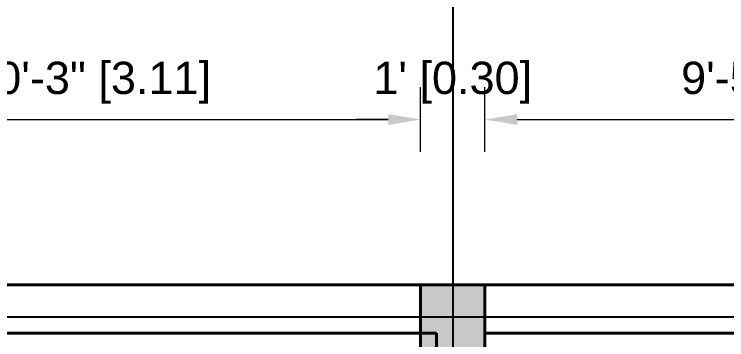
# Model space of a CAD drawing. Header units: feet. Extents: x 28652 to 66086, y -6769 to -640.
# Drawn here: x 48342.6 to 48475.2, y -4811.8 to -4751.3 of the extents above; entities that cross this region are included whole.
import ezdxf

# ---------------------------------------------------------------- set-up
doc = ezdxf.new("R2010")
doc.units = ezdxf.units.FT
doc.header["$LTSCALE"] = 50
doc.header["$MEASUREMENT"] = 0
doc.header["$PDMODE"] = 34
doc.linetypes.add('CENTER', pattern=[2, 1.25, -0.25, 0.25, -0.25])
doc.layers.add('CL', color=253, linetype='CENTER')
doc.layers.add('Hatch', color=30, linetype='Continuous')
for name, color, linetype, lineweight in [('COLUMN', 145, 'Continuous', 40), ('DIMENSION', 142, 'Continuous', 13), ('wall', 6, 'Continuous', 40)]:
    doc.layers.add(name, color=color, linetype=linetype, lineweight=lineweight)
doc.styles.add('dimension', font='arial.ttf')
doc.dimstyles.new('1@100', dxfattribs={"dimscale": 0.1, "dimtxt": 60, "dimasz": 60, "dimexe": 60, "dimexo": 0, "dimgap": 30, "dimtad": 1, "dimdec": 0, "dimzin": 0, "dimdsep": 46, "dimlunit": 4, "dimtxsty": 'dimension', "dimcen": 0, "dimclrd": 256, "dimclre": 256, "dimclrt": 256, "dimadec": 0, "dimazin": 0, "dimtfac": 1, "dimtdec": 0, "dimtix": 1, "dimtofl": 0, "dimtmove": 0, "dimatfit": 3, "dimfxl": 60, "dimfxlon": 1, "dimtfillclr": 256, "dimtolj": 1, "dimtzin": 0, "dimlwd": -1, "dimlwe": -1, "dimarcsym": 0})

# ---------------------------------------------------------------- blocks, each defined once
blk = doc.blocks.new('column')
at = {"layer": 'Hatch'}
h = blk.add_hatch(color=256, dxfattribs=at)
h.dxf.hatch_style = 1
h.paths.add_polyline_path([(5267.64, 489.18), (5279.64, 489.18), (5279.64, 501.18), (5267.64, 501.18)])
at = {"layer": 'COLUMN'}
blk.add_lwpolyline([(5267.64, 501.18), (5279.64, 501.18), (5279.64, 489.18), (5267.64, 489.18)], close=True, dxfattribs=at)
blk = doc.blocks.new('*D1027')
at = {"layer": 'Defpoints', "color": 0, "transparency": 16777216}
for p in [(48418.19, -4770.89), (48295.58, -4807.62), (48418.19, -4810.62)]:
    blk.add_point(p, dxfattribs=at)
at = {"layer": 'DIMENSION', "transparency": 16777216}
for p, q in [((48295.58, -4776.89), (48295.58, -4764.89)), ((48418.19, -4776.89), (48418.19, -4764.89)), ((48301.58, -4770.89), (48412.19, -4770.89))]:
    blk.add_line(p, q, dxfattribs=at)
for points in [[(48301.58, -4769.89), (48301.58, -4771.89), (48295.58, -4770.89)], [(48412.19, -4769.89), (48412.19, -4771.89), (48418.19, -4770.89)]]:
    blk.add_solid(points, dxfattribs=at)
at = {"layer": 'DIMENSION', "transparency": 16777216, "insert": (48356.88, -4764.05), "char_height": 6, "attachment_point": 5, "style": 'dimension'}
blk.add_mtext('\\A1;10\'-3" [3.11]', dxfattribs=at)
blk = doc.blocks.new('*D1028')
at = {"layer": 'Defpoints', "color": 0, "transparency": 16777216}
for p in [(48430.19, -4770.89), (48418.19, -4810.62), (48430.19, -4810.62)]:
    blk.add_point(p, dxfattribs=at)
at = {"layer": 'DIMENSION', "transparency": 16777216}
for p, q in [((48418.19, -4776.89), (48418.19, -4764.89)), ((48430.19, -4776.89), (48430.19, -4764.89)), ((48412.19, -4770.89), (48406.19, -4770.89)), ((48436.19, -4770.89), (48442.19, -4770.89))]:
    blk.add_line(p, q, dxfattribs=at)
for points in [[(48412.19, -4769.89), (48412.19, -4771.89), (48418.19, -4770.89)], [(48436.19, -4769.89), (48436.19, -4771.89), (48430.19, -4770.89)]]:
    blk.add_solid(points, dxfattribs=at)
at = {"layer": 'DIMENSION', "transparency": 16777216, "insert": (48424.19, -4764.05), "char_height": 6, "attachment_point": 5, "style": 'dimension'}
blk.add_mtext("\\A1;1' [0.30]", dxfattribs=at)
blk = doc.blocks.new('*D1029')
at = {"layer": 'Defpoints', "color": 0, "transparency": 16777216}
for p in [(48543.19, -4770.89), (48430.19, -4810.62), (48543.19, -4810.62)]:
    blk.add_point(p, dxfattribs=at)
at = {"layer": 'DIMENSION', "transparency": 16777216}
for p, q in [((48430.19, -4776.89), (48430.19, -4764.89)), ((48543.19, -4776.89), (48543.19, -4764.89)), ((48436.19, -4770.89), (48537.19, -4770.89))]:
    blk.add_line(p, q, dxfattribs=at)
for points in [[(48436.19, -4769.89), (48436.19, -4771.89), (48430.19, -4770.89)], [(48537.19, -4769.89), (48537.19, -4771.89), (48543.19, -4770.89)]]:
    blk.add_solid(points, dxfattribs=at)
at = {"layer": 'DIMENSION', "transparency": 16777216, "insert": (48486.69, -4764.05), "char_height": 6, "attachment_point": 5, "style": 'dimension'}
blk.add_mtext('\\A1;9\'-5" [2.87]', dxfattribs=at)
blk = doc.blocks.new('*D1032')
at = {"layer": 'Defpoints', "color": 0, "transparency": 16777216}
for p in [(48424.19, -4745.47), (48289.58, -4801.62), (48424.19, -4801.62)]:
    blk.add_point(p, dxfattribs=at)
at = {"layer": 'DIMENSION', "transparency": 16777216}
for p, q in [((48289.58, -4751.47), (48289.58, -4739.47)), ((48424.19, -4751.47), (48424.19, -4739.47)), ((48295.58, -4745.47), (48418.19, -4745.47))]:
    blk.add_line(p, q, dxfattribs=at)
for points in [[(48295.58, -4744.47), (48295.58, -4746.47), (48289.58, -4745.47)], [(48418.19, -4744.47), (48418.19, -4746.47), (48424.19, -4745.47)]]:
    blk.add_solid(points, dxfattribs=at)
at = {"layer": 'DIMENSION', "transparency": 16777216, "insert": (48356.88, -4738.63), "char_height": 6, "attachment_point": 5, "style": 'dimension'}
blk.add_mtext('\\A1;11\'-3" [3.42]', dxfattribs=at)
blk = doc.blocks.new('*D1033')
at = {"layer": 'Defpoints', "color": 0, "transparency": 16777216}
for p in [(48549.19, -4745.47), (48424.19, -4801.62), (48549.19, -4801.62)]:
    blk.add_point(p, dxfattribs=at)
at = {"layer": 'DIMENSION', "transparency": 16777216}
for p, q in [((48424.19, -4751.47), (48424.19, -4739.47)), ((48549.19, -4751.47), (48549.19, -4739.47)), ((48430.19, -4745.47), (48543.19, -4745.47))]:
    blk.add_line(p, q, dxfattribs=at)
for points in [[(48430.19, -4744.47), (48430.19, -4746.47), (48424.19, -4745.47)], [(48543.19, -4744.47), (48543.19, -4746.47), (48549.19, -4745.47)]]:
    blk.add_solid(points, dxfattribs=at)
at = {"layer": 'DIMENSION', "transparency": 16777216, "insert": (48486.69, -4738.63), "char_height": 6, "attachment_point": 5, "style": 'dimension'}
blk.add_mtext('\\A1;10\'-5" [3.18]', dxfattribs=at)
blk = doc.blocks.new('*D1034')
at = {"layer": 'Defpoints', "color": 0, "transparency": 16777216}
for p in [(48555.19, -4716.33), (48128.96, -4801.62), (48555.19, -4801.62)]:
    blk.add_point(p, dxfattribs=at)
at = {"layer": 'DIMENSION', "transparency": 16777216}
for p, q in [((48128.96, -4722.33), (48128.96, -4710.33)), ((48555.19, -4722.33), (48555.19, -4710.33)), ((48134.96, -4716.33), (48549.19, -4716.33))]:
    blk.add_line(p, q, dxfattribs=at)
for points in [[(48134.96, -4715.33), (48134.96, -4717.33), (48128.96, -4716.33)], [(48549.19, -4715.33), (48549.19, -4717.33), (48555.19, -4716.33)]]:
    blk.add_solid(points, dxfattribs=at)
at = {"layer": 'DIMENSION', "transparency": 16777216, "insert": (48342.08, -4709.49), "char_height": 6, "attachment_point": 5, "style": 'dimension'}
blk.add_mtext('\\A1;35\'-6" [10.83]', dxfattribs=at)

msp = doc.modelspace()

# ---------------------------------------------------------------- linework, layer by layer
at = {"layer": 'CL', "ltscale": 25}
for p, q in [((48424.19, -4669.72), (48424.19, -5253.67)), ((48712.6, -4807.62), (47971.64, -4807.62))]:
    msp.add_line(p, q, dxfattribs=at)
at = {"layer": 'wall'}
for p, q in [((48128.96, -4801.62), (48555.19, -4801.62)), ((48295.58, -4810.62), (48421.19, -4810.62)), ((48421.19, -4810.62), (48421.19, -4920.14)), ((48430.19, -4810.62), (48546.19, -4810.62)), ((48430.19, -4810.62), (48430.19, -4920.14))]:
    msp.add_line(p, q, dxfattribs=at)

# ---------------------------------------------------------------- block references
msp.add_blockref('column', (43150.55, -5302.8))

# ---------------------------------------------------------------- dimensions: what is measured, and where the dimension line sits
at = {"layer": 'DIMENSION'}
for base, p1, p2, picture, middle in [((48555.19, -4716.33), (48128.96, -4801.62), (48555.19, -4801.62), '*D1034', (48342.08, -4709.49)), ((48424.19, -4745.47), (48289.58, -4801.62), (48424.19, -4801.62), '*D1032', (48356.88, -4738.63)), ((48549.19, -4745.47), (48424.19, -4801.62), (48549.19, -4801.62), '*D1033', (48486.69, -4738.63)), ((48418.19, -4770.89), (48295.58, -4807.62), (48418.19, -4810.62), '*D1027', (48356.88, -4764.05)), ((48430.19, -4770.89), (48418.19, -4810.62), (48430.19, -4810.62), '*D1028', (48424.19, -4764.05)), ((48543.19, -4770.89), (48430.19, -4810.62), (48543.19, -4810.62), '*D1029', (48486.69, -4764.05))]:
    dim = msp.add_linear_dim(base=base, p1=p1, p2=p2, dimstyle='1@100', override={"dimtmove": 1}, dxfattribs=at)
    dim.commit()
    dim.dimension.update_dxf_attribs({"geometry": picture, "text_midpoint": middle})

doc.saveas('drawing.dxf')
